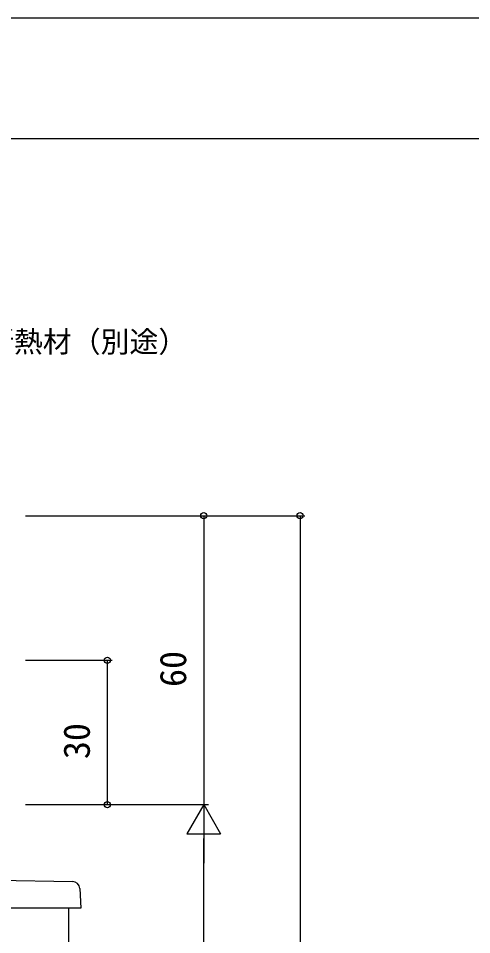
# Model space of a CAD drawing. Units: millimetres, scale not verified. Extents: x -437 to 438, y -681 to 679.
# Drawn here: x -93.5 to 0.6, y 453.5 to 643.8 of the extents above; entities that cross this region are included whole.
import ezdxf
from ezdxf.enums import TextEntityAlignment as Align

# ---------------------------------------------------------------- set-up
doc = ezdxf.new("R2010")
doc.units = ezdxf.units.MM
doc.header["$LTSCALE"] = 4
for name, color, linetype in [('0-3_YKK_12', 2, 'Continuous'), ('0-4_YKK_13', 4, 'Continuous'), ('0-5_YKK_D', 6, 'Continuous'), ('0-6_YKK_ZWAK', 7, 'Continuous')]:
    doc.layers.add(name, color=color, linetype=linetype)
doc.styles.add('ＭＳ ゴシック', font='')
doc.styles.get('ＭＳ ゴシック').set_extended_font_data('MS Gothic')

msp = doc.modelspace()

# ---------------------------------------------------------------- linework, layer by layer
at = {"layer": '0-3_YKK_12'}
msp.add_line((-82.99, 208.512), (-82.99, 459.013), dxfattribs=at)
at = {"layer": '0-4_YKK_13'}
msp.add_line((-159.763, 465.897), (-82.213, 464.544), dxfattribs=at)
msp.add_lwpolyline([(-80.742, 463.135), (-80.49, 459.013), (-81.523, 459.013), (-133.19, 459.013), (-133.19, 462.513), (-133.79, 462.513)], dxfattribs=at)
msp.add_arc((-82.239, 463.044), 1.5, 3.50003, 89, dxfattribs=at)
at = {"layer": '0-5_YKK_D'}
for p, q in [((-91.992, 540.513), (-33.992, 540.513)), ((-91.992, 540.513), (-53.992, 540.513)), ((-54.992, 540.513), (-54.992, 480.513)), ((-34.992, 540.513), (-34.992, -156.489)), ((-91.992, 510.513), (-73.992, 510.513)), ((-74.992, 480.513), (-74.992, 510.513)), ((-91.992, 480.513), (-53.992, 480.513)), ((-91.992, 480.513), (-73.992, 480.513)), ((-91.992, 480.513), (-53.992, 480.513)), ((-54.992, 480.513), (-58.492, 474.451)), ((-54.992, 480.513), (-51.492, 474.451)), ((-54.992, 480.513), (-54.992, 468.389)), ((-58.492, 474.451), (-51.492, 474.451)), ((-54.992, -59.489), (-54.992, 473.513))]:
    msp.add_line(p, q, dxfattribs=at)
for centre in [(-54.992, 540.513), (-34.992, 540.513), (-74.992, 510.513), (-74.992, 480.513)]:
    msp.add_circle(centre, 0.637, dxfattribs=at)
at = {"layer": '0-6_YKK_ZWAK'}
for p, q in [((438.2, 643.8), (-436.8, 643.8)), ((438.2, 618.8), (-436.8, 618.8))]:
    msp.add_line(p, q, dxfattribs=at)

# ---------------------------------------------------------------- texts
at = {"layer": '0-5_YKK_D', "style": 'ＭＳ ゴシック'}
msp.add_text('断熱材（別途）', height=4.399, dxfattribs=at).set_placement((-100.416, 573.122), align=Align.BOTTOM_LEFT)
for s, p in [('60', (-56.992, 504.952)), ('30', (-76.992, 489.974))]:
    msp.add_text(s, height=5.499, rotation=90, dxfattribs=at).set_placement(p, align=Align.BOTTOM_LEFT)

doc.saveas('drawing.dxf')
